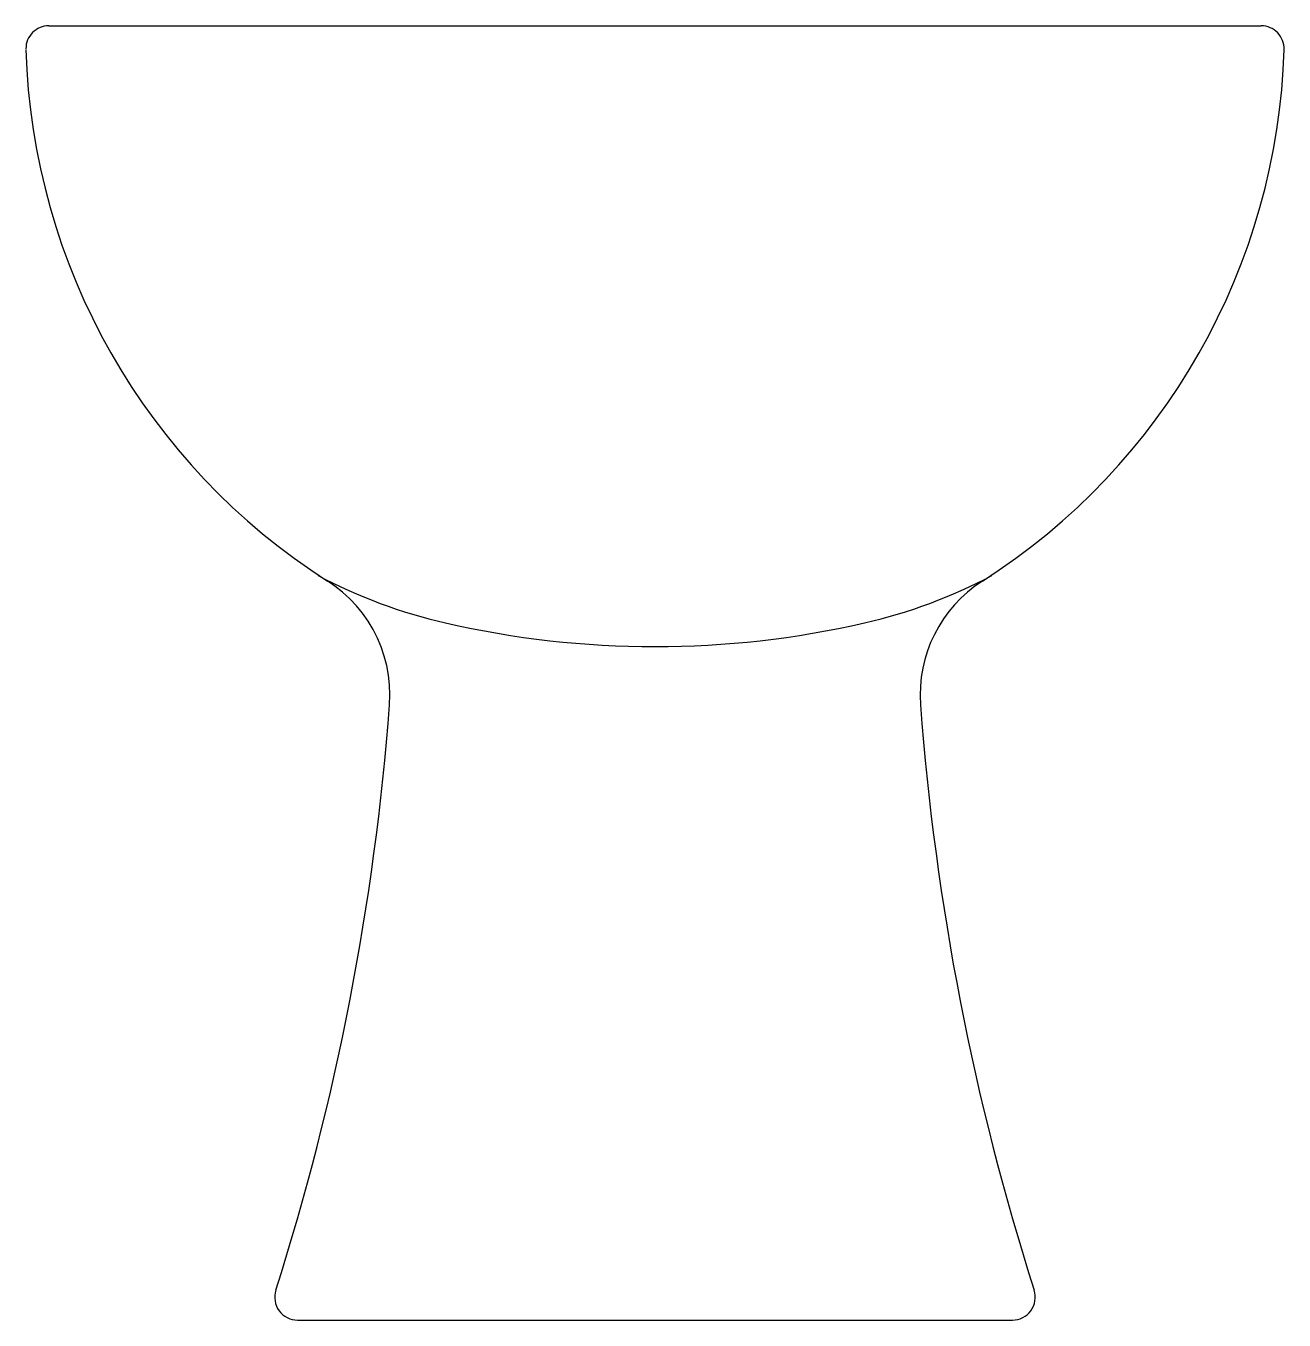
# Model space of a CAD drawing. Extents: x 2226 to 2611, y 1412 to 1808.
import ezdxf

# ---------------------------------------------------------------- set-up
doc = ezdxf.new("R2010")
doc.units = 0
doc.header["$LTSCALE"] = 50
doc.layers.add('GROSSA', color=3, linetype='CONTINUOUS')

msp = doc.modelspace()

# ---------------------------------------------------------------- linework, layer by layer
at = {"layer": 'GROSSA', "color": 0, "linetype": 'CONTINUOUS'}
for points in [[(2233.04, 1807.96, 0), (2604.04, 1807.96, 0)], [(2309.18, 1412.01, 0), (2527.89, 1412.01, 0)]]:
    msp.add_polyline3d(points, dxfattribs=at)
for centre, radius, start, end in [((2233.04, 1800.96), 7, 89.9929, 180.0071), ((2604.04, 1800.96), 7, 358.2916, 90), ((2425.95, 1806.69), 200, 181.7039, 237.4547), ((2411.13, 1806.69), 200, 302.5453, 358.2961), ((2390.19, 1781.32), 160.05, 242.1541, 257.0915), ((2296.17, 1603.35), 41.24, 355.7218, 62.1407), ((2446.89, 1781.32), 160.05, 282.9085, 297.8459), ((2540.91, 1603.35), 41.24, 122.557, 184.2789), ((2418.54, 1904.87), 286.82, 257.0829, 282.9171), ((1558.88, 1658.49), 780.59, 342.29786, 355.7228), ((3278.19, 1658.49), 780.59, 184.2772, 197.70214), ((2309.18, 1419.01), 7, 162.2912, 270), ((2527.89, 1419.01), 7, 270, 17.7088)]:
    msp.add_arc(centre, radius, start, end, dxfattribs=at)

doc.saveas('drawing.dxf')
